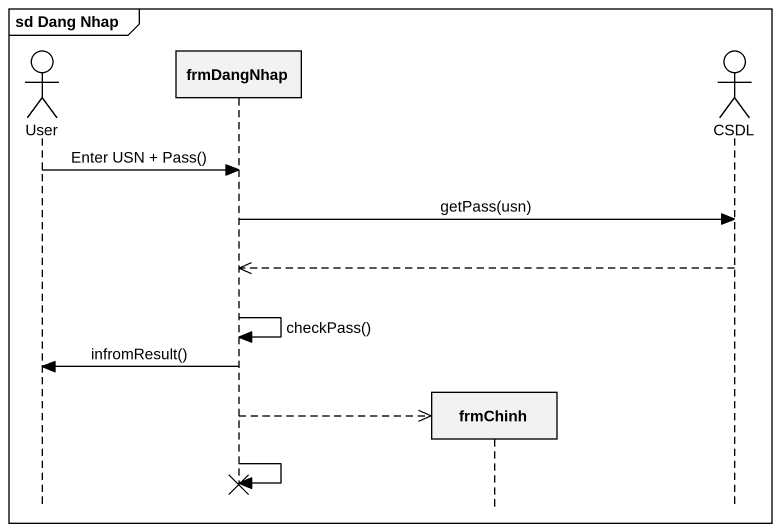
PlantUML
@startuml
mainframe sd Dang Nhap
hide footbox
actor User
participant frmDangNhap
participant frmChinh
actor CSDL

User -> frmDangNhap : Enter USN + Pass()
frmDangNhap -> CSDL : getPass(usn)
CSDL -->> frmDangNhap
frmDangNhap -> frmDangNhap : checkPass()
frmDangNhap -> User : infromResult()
frmDangNhap -->> frmChinh **
frmDangNhap -> frmDangNhap
@enduml
